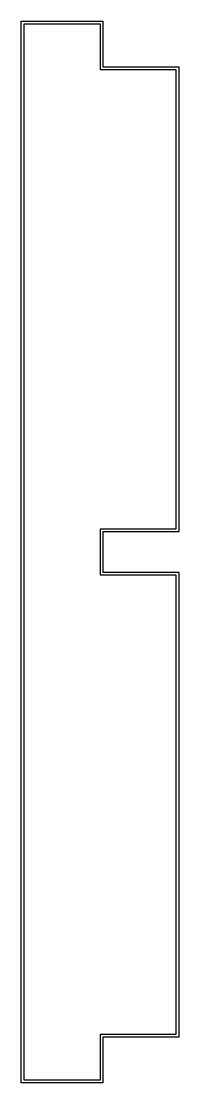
# Model space of a CAD drawing. Header units: millimetres. Extents: x -10.2 to 0.2, y -0.2 to 69.8.
import ezdxf

# ---------------------------------------------------------------- set-up
doc = ezdxf.new("R2010")
doc.units = ezdxf.units.MM
doc.layers.get('0').update_dxf_attribs({"linetype": 'CONTINUOUS'})

msp = doc.modelspace()

# ---------------------------------------------------------------- linework, layer by layer
for points in [[(-4.82, 2.82), (-4.82, -0.18), (-10.18, -0.18), (-10.18, 69.847), (-4.82, 69.847), (-4.82, 66.847), (0.18, 66.847), (0.18, 36.153), (-4.82, 36.153), (-4.82, 33.513), (0.18, 33.513), (0.18, 2.82)], [(-5, 3), (-5, 0), (-10, 0), (-10, 69.667), (-5, 69.667), (-5, 66.667), (0, 66.667), (0, 36.333), (-5, 36.333), (-5, 33.333), (0, 33.333), (0, 3)]]:
    msp.add_lwpolyline(points, close=True)

doc.saveas('drawing.dxf')
